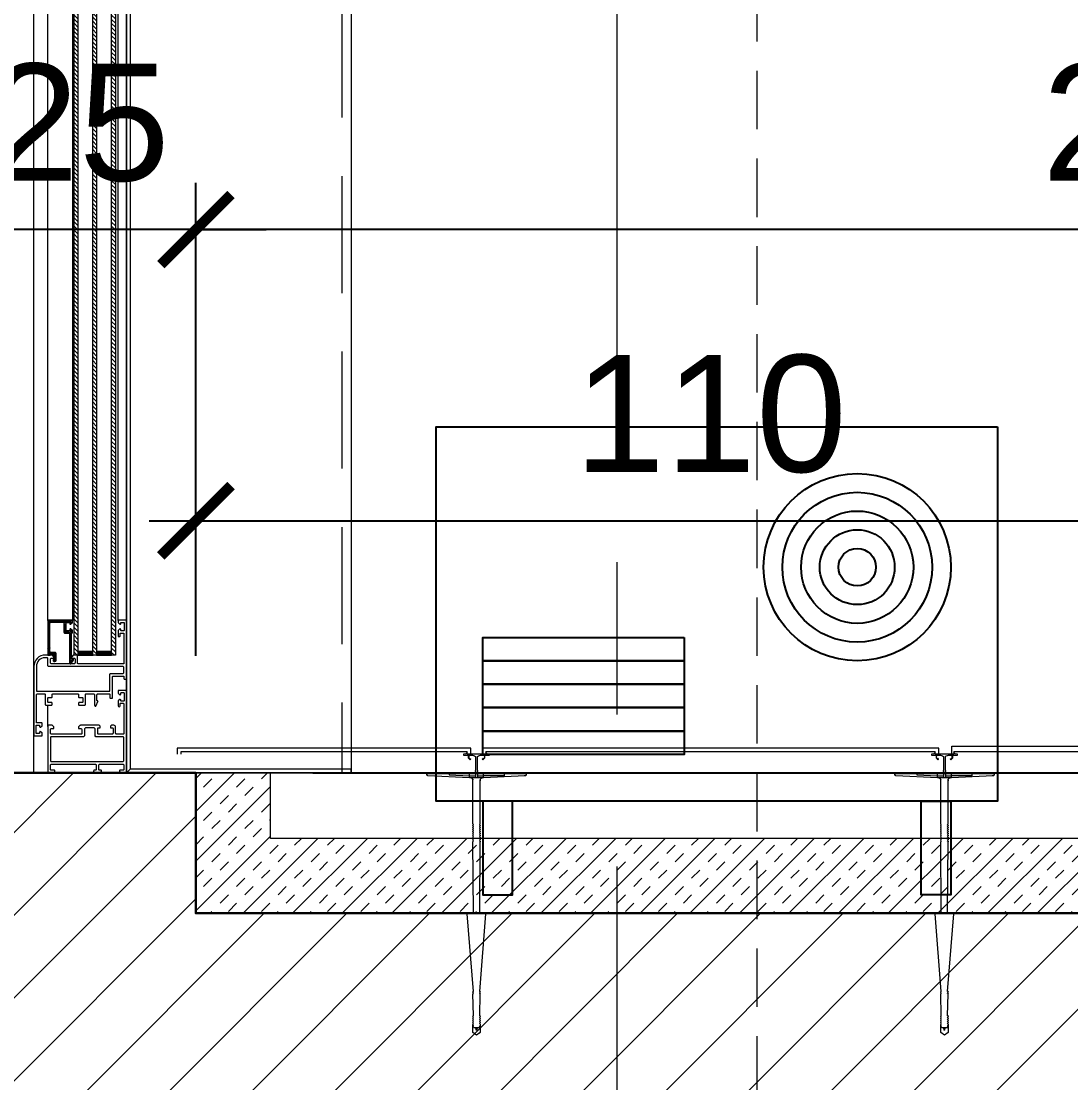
# Model space of a CAD drawing. Header units: feet. Extents: x 92587 to 97987, y -55119 to -48334.
# Drawn here: x 95450.5 to 95562.6, y -50345.5 to -50232.1 of the extents above; entities that cross this region are included whole.
import ezdxf

# ---------------------------------------------------------------- set-up
doc = ezdxf.new("R2010")
doc.units = ezdxf.units.FT
doc.header["$LTSCALE"] = 50
doc.header["$MEASUREMENT"] = 0
for name, pattern in [('AUSGEZOGEN', [0]), ('AXES', [2, 1.25, -0.25, 0.25, -0.25]), ('CACHE', [0.375, 0.25, -0.125]), ('CORNER', [20, 0, -20])]:
    doc.linetypes.add(name, pattern=pattern)
doc.layers.get('0').update_dxf_attribs({"color": 8})
for name, color, linetype in [('AXES', 10, 'AXES'), ('COTE 50ème', 1, 'Continuous'), ('klima', 195, 'Continuous')]:
    doc.layers.add(name, color=color, linetype=linetype)
for name, color, linetype, lineweight in [('BETON CACHE', 4, 'CACHE', 5), ('ISOLATION', 252, 'Continuous', 0), ('MACONNERIE COUPE', 7, 'Continuous', 30), ('MACONNERIE HACHURE', 253, 'Continuous', 13), ('WD_Corner', 154, 'Continuous', 5), ('WD_Dowel', 154, 'Continuous', 5), ('WD_Text_Legende', 154, 'AUSGEZOGEN', 5), ('WINDOWS', 21, 'Continuous', 5)]:
    doc.layers.add(name, color=color, linetype=linetype, lineweight=lineweight)
doc.layers.add('WD_Assist1', color=6, linetype='CORNER', lineweight=0, plot=False)
doc.styles.add('RS_TXT_50', font='arial.ttf', dxfattribs={"height": 12.5})
doc.dimstyles.new('RS_50CM_LINEAIRE', dxfattribs={"dimscale": 5, "dimtxt": 12.5, "dimasz": 1.5, "dimexe": 1, "dimexo": 2.5, "dimgap": 1, "dimtad": 1, "dimdec": 1, "dimrnd": 0.5, "dimdsep": 46, "dimtxsty": 'RS_TXT_50', "dimblk1": 'ARCHTICK', "dimblk2": 'ARCHTICK', "dimsah": 1, "dimcen": 2.5, "dimdle": 1, "dimclrt": 4, "dimadec": 0, "dimazin": 2, "dimtfac": 1, "dimtdec": 1, "dimtix": 1, "dimtmove": 2, "dimatfit": 3, "dimfxl": 1, "dimtolj": 1, "dimtzin": 0, "dimarcsym": 0})

# ---------------------------------------------------------------- blocks, each defined once
blk = doc.blocks.new('A$C1cd8c289')
at = {"layer": 'AXES', "lineweight": 5, "ltscale": 1.3}
blk.add_line((805, 1580), (805, -1344.97), dxfattribs=at)
blk = doc.blocks.new('DRITARE POS 1')
at = {"layer": 'WINDOWS', "transparency": 33554559}
h = blk.add_hatch(dxfattribs=at)
h.set_pattern_fill('ANSI31', color=256, angle=450)
h.set_pattern_definition([(135, (-46708.71279, -43842.46996), (-0.08838834765, -0.08838834765), [])])
h.paths.add_polyline_path([(-1.74, -12.58), (-1.74, -12.64), (-2.09, -12.64, -0.414214), (-2.15, -12.58), (-2.15, -12.21, -0.247394), (-2.13, -12.16, 1.657435), (-2.37, -12.03), (-2.37, -12.77, 0.414214), (-2.28, -12.86), (-1.81, -12.86, -0.414214), (-1.72, -12.95), (-1.72, -16, -0.414214), (-1.81, -16.09), (-3.16, -16.09, -0.414214), (-3.22, -16.03), (-3.22, -15.03, 0.414214), (-3.31, -14.93), (-3.76, -14.93, -0.414214), (-3.82, -14.88), (-3.82, -11.74, 0.737396), (-3.99, -11.69), (-4.23, -12.04, 0.603122), (-4.15, -12.19), (-4.08, -12.19, -0.414214), (-4.02, -12.25), (-4.02, -14.93), (-4.06, -14.93, 0.414214), (-4.12, -14.99), (-4.12, -15.19, 0.250765), (-4.09, -15.24), (-3.92, -15.37, 0.599022), (-3.84, -15.33), (-3.84, -15.25, -0.414214), (-3.78, -15.19), (-3.52, -15.19, -0.414214), (-3.46, -15.25), (-3.46, -16, -0.414214), (-3.52, -16.05), (-3.78, -16.05, -0.414214), (-3.84, -16), (-3.84, -15.92, 0.599022), (-3.92, -15.88), (-4.09, -16.01, 0.250765), (-4.12, -16.05), (-4.12, -16.26, 0.414214), (-4.06, -16.31), (-1.55, -16.31, 0.414214), (-1.5, -16.26), (-1.5, -12.64), (-1.5, -12.58)])
at = {"layer": 'WINDOWS'}
h = blk.add_hatch(dxfattribs=at)
h.set_pattern_fill('ANSI31', color=140, scale=2.5, angle=450)
h.set_pattern_definition([(135, (-46708.9128, -43897.46996), (-0.2209708691, -0.2209708691), [])])
h.paths.add_polyline_path([(-8.71, -124.96), (-8.71, -12.58), (-8.31, -12.58), (-8.31, -124.96)])
h.paths.add_polyline_path([(-6.71, -124.96), (-6.71, -12.58), (-6.31, -12.58), (-6.31, -124.96)])
h.paths.add_polyline_path([(-4.71, -124.96), (-4.71, -12.58), (-4.31, -12.58), (-4.31, -124.96)])
at = {"layer": 'WINDOWS', "transparency": 33554559}
h = blk.add_hatch(dxfattribs=at)
h.set_pattern_fill('ANSI31', color=140, angle=450)
h.set_pattern_definition([(135, (-46708.90849, -43880.46996), (-0.08838834765, -0.08838834765), [])])
h.paths.add_polyline_path([(-6.71, -12.58), (-8.31, -12.58), (-8.31, -12.98), (-6.71, -12.98)])
h.paths.add_polyline_path([(-4.71, -12.58), (-6.31, -12.58), (-6.31, -12.98), (-4.71, -12.98)])
h.paths.add_polyline_path([(-6.71, -124.56), (-8.31, -124.56), (-8.31, -124.96), (-6.71, -124.96)])
h.paths.add_polyline_path([(-4.71, -124.56), (-6.31, -124.56), (-6.31, -124.96), (-4.71, -124.96)])
at = {"layer": 'WINDOWS', "color": 165, "linetype": 'CACHE'}
blk.add_line((-32.9, -270), (-32.9, 0), dxfattribs=at)
at = {"layer": 'WINDOWS'}
for p, q in [((-1.5, -4.97), (-1.5, -7.22)), ((-9.9, -8.75), (-9.9, -10.08)), ((-0.01, -11.48), (0, -126.13)), ((-9.89, -16.28), (-9.89, -121.28)), ((-9, -16.26), (-9, -121.28)), ((-4.11, -121.28), (-4.12, -16.26)), ((-1.5, -16.26), (-1.49, -121.28))]:
    blk.add_line(p, q, dxfattribs=at)
at = {"layer": 'WINDOWS', "color": 165}
for points in [[(-9.9, 0), (-9.9, -270), (-33.9, -270), (-33.9, 0)], [(-9.9, 0), (-33.9, 0), (-33.9, -0.4), (-10.3, -0.4)], [(-10.3, -269.6), (-10.3, -0.4), (-9.9, 0), (-9.9, -270)], [(0, 0), (0, -270), (10, -270), (10, 0)]]:
    blk.add_lwpolyline(points, close=True, dxfattribs=at)
at = {"layer": 'WINDOWS'}
for points in [[(-7.08, -5), (-7.02, -5.06, 0.198912), (-6.98, -5.08), (-4.97, -5.08, 0.198912), (-4.93, -5.06), (-4.78, -4.91, 0.198912), (-4.76, -4.87), (-4.76, -4.8, 0.414214), (-4.82, -4.74), (-5.01, -4.74, -0.340481), (-5.14, -4.65), (-5.14, -4.24, -0.414214), (-5.04, -4.14), (-1.87, -4.14, -0.414214), (-1.78, -4.24), (-1.78, -4.65, -0.414214), (-1.87, -4.74), (-2.09, -4.74, 0.414214), (-2.15, -4.8), (-2.15, -4.87, 0.198912), (-2.13, -4.91), (-1.98, -5.06, 0.198912), (-1.94, -5.08), (-1.55, -5.08, 0.414214), (-1.5, -5.02), (-1.5, -0.06, 0.414214), (-1.55, 0), (-2.13, 0, 0.322823), (-2.19, -0.04), (-2.24, -0.21, 0.511918), (-2.19, -0.28), (-1.87, -0.28, -0.414214), (-1.78, -0.37), (-1.78, -0.84, -0.414214), (-1.87, -0.93), (-6.57, -0.93, -0.414214), (-6.67, -0.84), (-6.67, -0.37, -0.414214), (-6.57, -0.28), (-6.44, -0.28, 0.511918), (-6.39, -0.21), (-6.45, -0.04, 0.322823), (-6.5, 0), (-7.12, 0, 0.322823), (-7.17, -0.04), (-7.23, -0.21, 0.511918), (-7.17, -0.28), (-7.04, -0.28, -0.414214), (-6.95, -0.37), (-6.95, -0.84, -0.414214), (-7.04, -0.93), (-9.52, -0.93, -0.414214), (-9.62, -0.84), (-9.62, -0.37, -0.414214), (-9.52, -0.28), (-9.21, -0.28, 0.511918), (-9.15, -0.21), (-9.21, -0.04, 0.322823), (-9.26, 0), (-9.84, 0, 0.414214), (-9.9, -0.06), (-9.9, -8.75, 0.414214), (-9.84, -8.81), (-9.06, -8.81, 0.414214), (-9, -8.75), (-9, -8.51, 0.250765), (-9.03, -8.47), (-9.19, -8.35, 0.599022), (-9.28, -8.4), (-9.28, -8.51, -0.414214), (-9.34, -8.57), (-9.6, -8.57, -0.414214), (-9.65, -8.51), (-9.65, -7.73, -0.414214), (-9.6, -7.67), (-9.34, -7.67, -0.414214), (-9.28, -7.73), (-9.28, -7.8, 0.599022), (-9.19, -7.85), (-9.03, -7.74, 0.250765), (-9, -7.69), (-9, -7.16, 1), (-9.21, -7.16), (-9.21, -7.37, -0.414214), (-9.26, -7.43), (-9.56, -7.43, -0.414214), (-9.62, -7.37), (-9.62, -4.2, -0.414214), (-9.56, -4.14), (-8.83, -4.14, -0.414214), (-8.74, -4.24), (-8.74, -4.89, 0.414214), (-8.55, -5.08), (-8.3, -5.08, 0.198912), (-8.26, -5.06), (-8.2, -5, 0.198912), (-8.18, -4.96), (-8.18, -4.85, 0.414214), (-8.24, -4.8), (-8.4, -4.8, -0.414214), (-8.46, -4.74), (-8.46, -4.24, -0.414214), (-8.37, -4.14), (-6.91, -4.14, -0.414214), (-6.82, -4.24), (-6.82, -4.74, -0.414214), (-6.87, -4.8), (-7.04, -4.8, 0.414214), (-7.1, -4.85), (-7.1, -4.96, 0.198912)], [(0, -4.01, 0.414214), (-0.06, -3.96), (-0.84, -3.96, 0.414214), (-0.9, -4.01), (-0.9, -4.22, 0.250765), (-0.88, -4.27), (-0.71, -4.4, 0.599022), (-0.62, -4.35), (-0.62, -4.26, -0.414214), (-0.56, -4.2), (-0.3, -4.2, -0.414214), (-0.25, -4.26), (-0.25, -5.04, -0.414214), (-0.3, -5.1), (-0.56, -5.1, -0.414214), (-0.62, -5.04), (-0.62, -4.95, 0.599022), (-0.71, -4.9), (-0.88, -5.03, 0.250765), (-0.9, -5.08), (-0.9, -5.28, 0.414214), (-0.84, -5.34), (-0.34, -5.34, -0.414214), (-0.28, -5.39), (-0.28, -8.34, -0.414214), (-0.38, -8.44), (-1.12, -8.44, -0.414214), (-1.22, -8.34), (-1.22, -7.32, 0.414214), (-1.31, -7.22), (-1.87, -7.22, 0.414214), (-1.96, -7.32), (-1.96, -7.45, 0.414214), (-1.91, -7.5), (-1.55, -7.5, -0.414214), (-1.5, -7.56), (-1.5, -8.01, -0.414214), (-1.55, -8.06), (-1.91, -8.06, 0.414214), (-1.96, -8.12), (-1.96, -8.38, -0.414214), (-2.02, -8.44), (-4.71, -8.44, -0.414214), (-4.76, -8.38), (-4.76, -8.12, 0.414214), (-4.82, -8.06), (-5.17, -8.06, -0.414214), (-5.23, -8.01), (-5.23, -7.56, -0.414214), (-5.17, -7.5), (-4.82, -7.5, 0.414214), (-4.76, -7.45), (-4.76, -7.32, 0.414214), (-4.86, -7.22), (-5.42, -7.22, 0.414214), (-5.51, -7.32), (-5.51, -8.34, -0.414214), (-5.6, -8.44), (-6.39, -8.44, -0.414214), (-6.48, -8.34), (-6.48, -7.22, 0.809546), (-6.66, -7.19), (-6.85, -7.61, 0.543142), (-6.8, -7.69, -0.414214), (-6.74, -7.75), (-6.74, -8.34, -0.414214), (-6.84, -8.44), (-8.07, -8.44, -0.414214), (-8.12, -8.38), (-8.12, -8.03, 0.414214), (-8.18, -7.97), (-8.35, -7.97, 0.414214), (-8.4, -8.03), (-8.4, -10.25, -0.414214), (-8.5, -10.34), (-9.56, -10.34, -0.414214), (-9.62, -10.29), (-9.62, -10.08, 0.414214), (-9.67, -10.02), (-9.84, -10.02, 0.414214), (-9.9, -10.08), (-9.9, -16.26, 0.414214), (-9.84, -16.31), (-9.06, -16.31, 0.414214), (-9, -16.26), (-9, -16.05, 0.250765), (-9.03, -16.01), (-9.19, -15.88, 0.599022), (-9.28, -15.92), (-9.28, -16.02, -0.414214), (-9.34, -16.07), (-9.6, -16.07, -0.414214), (-9.65, -16.02), (-9.65, -15.23, -0.414214), (-9.6, -15.18), (-9.34, -15.18, -0.414214), (-9.28, -15.23), (-9.28, -15.33, 0.599022), (-9.19, -15.37), (-9.03, -15.24, 0.250765), (-9, -15.19), (-9, -14.62, 0.414214), (-9.06, -14.56), (-9.15, -14.56, 0.414214), (-9.21, -14.62), (-9.21, -14.88, -0.414214), (-9.26, -14.93), (-9.56, -14.93, -0.414214), (-9.62, -14.88), (-9.62, -11.7, -0.414214), (-9.56, -11.65), (-4.73, -11.65, -0.414214), (-4.68, -11.7), (-4.68, -12.53, 0.414214), (-4.62, -12.58), (-4.23, -12.58, 0.198912), (-4.19, -12.56), (-4.04, -12.41, 0.198912), (-4.02, -12.37), (-4.02, -12.3, 0.414214), (-4.08, -12.25), (-4.3, -12.25, -0.414214), (-4.4, -12.15), (-4.4, -11.74, -0.414214), (-4.3, -11.65), (-1.87, -11.65, -0.414214), (-1.78, -11.74), (-1.78, -12.15, -0.414214), (-1.87, -12.25), (-2.09, -12.25, 0.414214), (-2.15, -12.3), (-2.15, -12.37, 0.198912), (-2.13, -12.41), (-1.98, -12.56, 0.198912), (-1.94, -12.58), (-1.22, -12.58, 0.414214), (0, -11.37)], [(-1.5, -12.21, 0.414214), (-1.4, -12.3), (-1.18, -12.3), (-1.18, -12.3, 0.414214), (-0.28, -11.37), (-0.28, -8.77, 0.414214), (-0.34, -8.72), (-8.07, -8.72, 0.414214), (-8.12, -8.77), (-8.12, -10.53, -0.414214), (-8.22, -10.62), (-9.52, -10.62, 0.414214), (-9.62, -10.71), (-9.62, -11.27, 0.414214), (-9.52, -11.37), (-1.59, -11.37, -0.414214), (-1.5, -11.46)], [(-1.74, -12.64), (-2.09, -12.64, -0.414214), (-2.15, -12.58), (-2.15, -12.21, -0.247394), (-2.13, -12.16, 1.657435), (-2.37, -12.03), (-2.37, -12.77, 0.414214), (-2.28, -12.86), (-1.81, -12.86, -0.414214), (-1.72, -12.95), (-1.72, -16, -0.414214), (-1.81, -16.09), (-3.16, -16.09, -0.414214), (-3.22, -16.03), (-3.22, -15.03, 0.414214), (-3.31, -14.93), (-3.76, -14.93, -0.414214), (-3.82, -14.88), (-3.82, -11.74, 0.737396), (-3.99, -11.69), (-4.23, -12.04, 0.603122), (-4.15, -12.19), (-4.08, -12.19, -0.414214), (-4.02, -12.25), (-4.02, -14.93), (-4.06, -14.93, 0.414214), (-4.12, -14.99), (-4.12, -15.19, 0.250765), (-4.09, -15.24), (-3.92, -15.37, 0.599022), (-3.84, -15.33), (-3.84, -15.25, -0.414214), (-3.78, -15.19), (-3.52, -15.19, -0.414214), (-3.46, -15.25), (-3.46, -16, -0.414214), (-3.52, -16.05), (-3.78, -16.05, -0.414214), (-3.84, -16), (-3.84, -15.92, 0.599022), (-3.92, -15.88), (-4.09, -16.01, 0.250765), (-4.12, -16.05), (-4.12, -16.26, 0.414214), (-4.06, -16.31), (-1.55, -16.31, 0.414214), (-1.5, -16.26), (-1.5, -12.64), (-1.5, -12.58), (-1.74, -12.58)]]:
    blk.add_lwpolyline(points, format="xyb", close=True, dxfattribs=at)
for points in [[(-9.9, -270), (-9.9, 0), (0, 0), (0, -270)], [(-1.78, -1.27), (-1.83, -1.21), (-9.56, -1.21), (-9.62, -1.27), (-9.62, -3.81), (-9.56, -3.86), (-6.63, -3.86), (-6.54, -3.96), (-6.54, -4.7), (-6.44, -4.8), (-5.51, -4.8), (-5.42, -4.7), (-5.42, -3.96), (-5.32, -3.86), (-1.83, -3.86), (-1.78, -3.81)]]:
    blk.add_lwpolyline(points, close=True, dxfattribs=at)
at = {"layer": 'WINDOWS', "color": 140}
for points in [[(-8.71, -124.96), (-8.71, -12.58), (-8.31, -12.58), (-8.31, -124.96)], [(-6.71, -12.58), (-8.31, -12.58), (-8.31, -12.98), (-6.71, -12.98)], [(-6.71, -124.96), (-6.71, -12.58), (-6.31, -12.58), (-6.31, -124.96)], [(-4.71, -12.58), (-6.31, -12.58), (-6.31, -12.98), (-4.71, -12.98)], [(-4.71, -124.96), (-4.71, -12.58), (-4.31, -12.58), (-4.31, -124.96)]]:
    blk.add_lwpolyline(points, close=True, dxfattribs=at)
blk = doc.blocks.new('ankeri')
at = {"layer": 'WD_Assist1'}
for p, q in [((-2.32, 5.2), (-2.54, 0.59)), ((-2.22, 5.3), (-2.32, 5.2)), ((-2, 5.3), (-2.22, 5.3)), ((-2, -5.3), (-2, 5.3)), ((-29.75, 0.39), (-30, 0)), ((-30, 0), (-29.75, -0.39)), ((-2.76, 0.39), (-29.75, 0.39)), ((-2.54, 0.59), (-2.76, 0.39)), ((-29.75, -0.39), (-2.76, -0.39)), ((-2.76, -0.39), (-2.54, -0.59)), ((-2.54, -0.59), (-2.32, -5.2)), ((-2.32, -5.2), (-2.22, -5.3)), ((-2.22, -5.3), (-2, -5.3))]:
    blk.add_line(p, q, dxfattribs=at)
at = {"layer": 'WD_Corner', "lineweight": 5}
blk.add_lwpolyline([(-2, 0.1), (-1.85, 0.1, -1), (-1.75, 0.1), (-0.25, 0.1, 0.185242), (-0.1, 0.55), (-0.1, 0.72), (-0.15, 0.73), (-0.15, 0.74), (-0.1, 0.75), (-0.1, 0.85), (-0.3, 0.85), (-0.3, 0.8), (-0.32, 0.8), (-0.33, 0.85), (-0.38, 0.85), (-0.5, 0.73), (-0.47, 0.68), (-0.48, 0.68), (-0.53, 0.7), (-0.54, 0.69), (-0.51, 0.65), (-0.54, 0.62), (-0.61, 0.69), (-0.4, 0.9), (-0.1, 0.9), (-0.1, 1.4), (0, 1.4), (0.05, 1.2), (0, 1.2), (0.05, 1.1), (0, 1.1), (0.25, 1), (0, 1), (0, -1), (0.25, -1), (0, -1.1), (0.05, -1.1), (0, -1.2), (0.05, -1.2), (0, -1.4), (-0.1, -1.4), (-0.1, -0.9), (-0.4, -0.9), (-0.61, -0.69), (-0.54, -0.62), (-0.51, -0.65), (-0.54, -0.69), (-0.53, -0.7), (-0.48, -0.68), (-0.47, -0.68), (-0.5, -0.73), (-0.38, -0.85), (-0.33, -0.85), (-0.32, -0.8), (-0.3, -0.8), (-0.3, -0.85), (-0.1, -0.85), (-0.1, -0.75), (-0.15, -0.74), (-0.15, -0.73), (-0.1, -0.72), (-0.1, -0.55, 0.185242), (-0.25, -0.1), (-1.75, -0.1, -1), (-1.85, -0.1), (-2, -0.1)], format="xyb", close=True, dxfattribs=at)
at = {"layer": 'WD_Dowel'}
for p, q in [((-2.32, 5.2), (-2.54, 0.74)), ((-2, 5.3), (-2.22, 5.3)), ((-2.11, 5.3), (-2.11, -5.3)), ((-2, 5.3), (-2, -5.3)), ((-2.11, 2.94), (-2.32, 2.94)), ((-2.32, 2.94), (-2.32, 0.74)), ((-29.75, 0.39), (-30, 0)), ((-30, 0), (-29.75, -0.39)), ((-28.88, 0.39), (-29.75, 0.39)), ((-29.47, 0.05), (-29.25, 0.09)), ((-29.47, 0.05), (-29.47, -0.05)), ((-29.25, 0.29), (-29.04, 0.37)), ((-29.25, 0.29), (-29.25, -0.29)), ((-28.88, 0.39), (-29.04, 0.34)), ((-29.04, 0.34), (-29.04, 0.37)), ((-28.82, 0.39), (-28.88, 0.39)), ((-28.82, 0.39), (-28.82, 0.34)), ((-28.82, 0.34), (-28.66, 0.39)), ((-28.61, 0.39), (-28.66, 0.39)), ((-28.61, 0.39), (-28.66, 0.39)), ((-28.61, 0.39), (-28.61, 0.34)), ((-28.61, 0.34), (-28.44, 0.39)), ((-28.39, 0.39), (-28.44, 0.39)), ((-28.39, 0.39), (-28.39, 0.34)), ((-28.39, 0.34), (-28.23, 0.39)), ((-28.17, 0.39), (-28.23, 0.39)), ((-28.17, 0.39), (-28.17, 0.34)), ((-28.17, 0.34), (-28.01, 0.39)), ((-27.96, 0.39), (-28.01, 0.39)), ((-27.96, 0.39), (-27.96, 0.34)), ((-27.96, 0.34), (-25.61, 0.39)), ((-25.56, 0.39), (-25.61, 0.39)), ((-25.56, 0.39), (-25.56, 0.34)), ((-25.56, 0.34), (-25.4, 0.39)), ((-25.34, 0.39), (-25.4, 0.39)), ((-25.34, 0.34), (-17.05, 0.99)), ((-25.34, 0.39), (-25.34, 0.34)), ((-17, 0.99), (-17.05, 0.99)), ((-17, 0.99), (-17, 0.34)), ((-17, 0.34), (-9.36, 0.39)), ((-9.3, 0.39), (-9.36, 0.39)), ((-9.3, 0.39), (-9.3, 0.34)), ((-9.3, 0.34), (-9.14, 0.39)), ((-9.09, 0.39), (-9.14, 0.39)), ((-9.09, 0.39), (-9.09, 0.34)), ((-9.09, 0.34), (-8.93, 0.39)), ((-8.87, 0.39), (-8.93, 0.39)), ((-8.87, 0.39), (-8.87, 0.34)), ((-8.87, 0.34), (-8.71, 0.39)), ((-8.66, 0.39), (-8.71, 0.39)), ((-8.66, 0.39), (-8.66, 0.34)), ((-8.66, 0.34), (-8.5, 0.39)), ((-8.44, 0.39), (-8.5, 0.39)), ((-8.44, 0.39), (-8.44, 0.34)), ((-8.44, 0.34), (-8.28, 0.39)), ((-8.23, 0.39), (-8.28, 0.39)), ((-8.23, 0.39), (-8.23, 0.34)), ((-8.23, 0.34), (-8.06, 0.39)), ((-8.01, 0.39), (-8.06, 0.39)), ((-8.01, 0.39), (-8.01, 0.34)), ((-8.01, 0.34), (-7.85, 0.39)), ((-7.79, 0.39), (-7.85, 0.39)), ((-7.79, 0.39), (-7.79, 0.34)), ((-7.79, 0.34), (-7.63, 0.39)), ((-7.58, 0.39), (-7.63, 0.39)), ((-7.58, 0.39), (-7.58, 0.34)), ((-7.58, 0.34), (-7.42, 0.39)), ((-7.42, 0.39), (-2.76, 0.39)), ((-2.54, 0.74), (-2.54, -0.74)), ((-2.54, 0.74), (-2.11, 0.74)), ((-2.11, 0.1), (-2.54, 0.1)), ((-2.32, 0.1), (-2.32, 0.74)), ((-29.75, -0.39), (-28.88, -0.39)), ((-29.25, -0.1), (-29.47, -0.05)), ((-29.25, -0.29), (-29.04, -0.37)), ((-29.04, -0.37), (-29.04, -0.34)), ((-29.04, -0.34), (-28.88, -0.39)), ((-28.82, -0.39), (-28.88, -0.39)), ((-28.82, -0.39), (-28.82, -0.34)), ((-28.82, -0.34), (-28.66, -0.39)), ((-28.61, -0.39), (-28.66, -0.39)), ((-28.61, -0.39), (-28.61, -0.34)), ((-28.61, -0.34), (-28.44, -0.39)), ((-28.39, -0.39), (-28.44, -0.39)), ((-28.39, -0.39), (-28.39, -0.34)), ((-28.39, -0.34), (-28.23, -0.39)), ((-28.17, -0.39), (-28.23, -0.39)), ((-28.17, -0.39), (-28.17, -0.34)), ((-28.17, -0.34), (-28.01, -0.39)), ((-27.96, -0.39), (-28.01, -0.39)), ((-27.96, -0.39), (-27.96, -0.34)), ((-27.96, -0.34), (-25.61, -0.39)), ((-25.56, -0.39), (-25.61, -0.39)), ((-25.56, -0.39), (-25.56, -0.34)), ((-25.56, -0.34), (-25.4, -0.39)), ((-25.34, -0.39), (-25.4, -0.39)), ((-25.34, -0.39), (-25.34, -0.34)), ((-25.34, -0.34), (-17.05, -0.99)), ((-17, -0.99), (-17.05, -0.99)), ((-17, -0.99), (-17, -0.34)), ((-17, -0.34), (-9.36, -0.39)), ((-9.3, -0.39), (-9.36, -0.39)), ((-9.3, -0.39), (-9.3, -0.34)), ((-9.3, -0.34), (-9.14, -0.39)), ((-9.09, -0.39), (-9.14, -0.39)), ((-9.09, -0.39), (-9.09, -0.34)), ((-9.09, -0.34), (-8.93, -0.39)), ((-8.87, -0.39), (-8.93, -0.39)), ((-8.87, -0.39), (-8.87, -0.34)), ((-8.87, -0.34), (-8.71, -0.39)), ((-8.66, -0.39), (-8.71, -0.39)), ((-8.66, -0.39), (-8.66, -0.34)), ((-8.66, -0.34), (-8.5, -0.39)), ((-8.44, -0.39), (-8.5, -0.39)), ((-8.44, -0.39), (-8.44, -0.34)), ((-8.44, -0.34), (-8.28, -0.39)), ((-8.23, -0.39), (-8.28, -0.39)), ((-8.23, -0.39), (-8.23, -0.34)), ((-8.23, -0.34), (-8.06, -0.39)), ((-8.01, -0.39), (-8.06, -0.39)), ((-8.01, -0.39), (-8.01, -0.34)), ((-8.01, -0.34), (-7.85, -0.39)), ((-7.79, -0.39), (-7.85, -0.39)), ((-7.79, -0.39), (-7.79, -0.34)), ((-7.79, -0.34), (-7.63, -0.39)), ((-7.58, -0.39), (-7.63, -0.39)), ((-7.58, -0.39), (-7.58, -0.34)), ((-7.58, -0.34), (-7.42, -0.39)), ((-7.42, -0.39), (-2.76, -0.39)), ((-2.11, -0.1), (-2.54, -0.1)), ((-2.54, -0.74), (-2.11, -0.74)), ((-2.54, -0.74), (-2.32, -5.2)), ((-2.32, -0.74), (-2.32, -0.1)), ((-2.22, -2.94), (-2.32, -0.74)), ((-2.11, -2.94), (-2.22, -2.94)), ((-2, -5.3), (-2.22, -5.3))]:
    blk.add_line(p, q, dxfattribs=at)
for centre, major_axis, start_param, end_param in [((-2.22, 5.2), (0.108, 0), 1.570796, 3.141593), ((-2.76, 0.59), (0.216, 0), -1.570795, 0), ((-2.76, -0.59), (-0.216, 0), 3.141593, 4.712389), ((-2.22, -5.2), (0.108, 0), 3.141593, 4.712389)]:
    blk.add_ellipse(centre, major_axis=major_axis, ratio=0.909091, start_param=start_param, end_param=end_param, dxfattribs=at)
blk = doc.blocks.new('_ArchTick')
at = {"color": 0, "linetype": 'ByBlock', "const_width": 0.15}
blk.add_lwpolyline([(-0.5, -0.5), (0.5, 0.5)], dxfattribs=at)
blk = doc.blocks.new('*D751')
at = {"layer": 'COTE 50ème', "color": 0, "lineweight": -2, "ltscale": 0.5, "transparency": 16777216}
for p, q in [((95749.11, -50037.36), (95749.11, -50317.36)), ((95481.61, -50042.36), (95754.11, -50042.36)), ((95481.61, -50312.36), (95754.11, -50312.36))]:
    blk.add_line(p, q, dxfattribs=at)
at = {"layer": 'Defpoints', "color": 0, "ltscale": 0.5, "transparency": 16777216}
for p in [(95469.11, -50042.36), (95469.11, -50312.36), (95749.11, -50312.36)]:
    blk.add_point(p, dxfattribs=at)
at = {"layer": 'COTE 50ème', "color": 0, "lineweight": -2, "ltscale": 0.5, "transparency": 16777216, "xscale": 7.5, "yscale": 7.5, "zscale": 7.5}
for p, rotation in [((95749.11, -50042.36), 90), ((95749.11, -50312.36), 270)]:
    blk.add_blockref('_ArchTick', p, dxfattribs=dict(at, rotation=rotation))
at = {"layer": 'COTE 50ème', "color": 4, "lineweight": 5, "ltscale": 0.5, "transparency": 16777216, "char_height": 12.5, "attachment_point": 5, "rotation": 90, "style": 'RS_TXT_50'}
for s, insert in [('\\A1;270', (95737.73, -50177.36)), ('\\A1;240', (95760.49, -50177.36))]:
    blk.add_mtext(s, dxfattribs=dict(at, insert=insert))
blk = doc.blocks.new('*D752')
at = {"layer": 'COTE 50ème', "color": 0, "lineweight": -2, "ltscale": 0.5, "transparency": 16777216}
for p, q in [((95749.11, -50312.36), (95749.11, -50304.86)), ((95481.61, -50312.36), (95754.11, -50312.36)), ((95749.11, -50312.36), (95749.11, -50327.36)), ((95591.61, -50327.36), (95754.11, -50327.36)), ((95749.11, -50327.36), (95749.11, -50334.86))]:
    blk.add_line(p, q, dxfattribs=at)
at = {"layer": 'Defpoints', "color": 0, "ltscale": 0.5, "transparency": 16777216}
for p in [(95469.11, -50312.36), (95579.11, -50327.36), (95749.11, -50327.36)]:
    blk.add_point(p, dxfattribs=at)
at = {"layer": 'COTE 50ème', "color": 0, "lineweight": -2, "ltscale": 0.5, "transparency": 16777216, "xscale": 7.5, "yscale": 7.5, "zscale": 7.5}
for p, rotation in [((95749.11, -50312.36), 270), ((95749.11, -50327.36), 90)]:
    blk.add_blockref('_ArchTick', p, dxfattribs=dict(at, rotation=rotation))
at = {"layer": 'COTE 50ème', "color": 4, "lineweight": 5, "ltscale": 0.5, "transparency": 16777216, "insert": (95737.73, -50319.86), "char_height": 12.5, "attachment_point": 5, "rotation": 90, "style": 'RS_TXT_50'}
blk.add_mtext('\\A1;15', dxfattribs=at)
blk = doc.blocks.new('*D777')
at = {"layer": 'COTE 50ème', "color": 0, "lineweight": -2, "ltscale": 0.5, "transparency": 16777216}
for p, q in [((95869.11, -52042.36), (95869.11, -49902.36)), ((95481.61, -49907.36), (95874.11, -49907.36)), ((95591.61, -52037.36), (95874.11, -52037.36))]:
    blk.add_line(p, q, dxfattribs=at)
at = {"layer": 'Defpoints', "color": 0, "ltscale": 0.5, "transparency": 16777216}
for p in [(95469.11, -49907.36), (95869.11, -49907.36), (95579.11, -52037.36)]:
    blk.add_point(p, dxfattribs=at)
at = {"layer": 'COTE 50ème', "color": 0, "lineweight": -2, "ltscale": 0.5, "transparency": 16777216, "xscale": 7.5, "yscale": 7.5, "zscale": 7.5}
for p, rotation in [((95869.11, -49907.36), 90), ((95869.11, -52037.36), 270)]:
    blk.add_blockref('_ArchTick', p, dxfattribs=dict(at, rotation=rotation))
at = {"layer": 'COTE 50ème', "color": 4, "lineweight": 5, "ltscale": 0.5, "transparency": 16777216, "insert": (95857.72, -50972.36), "char_height": 12.5, "attachment_point": 5, "rotation": 90, "style": 'RS_TXT_50'}
blk.add_mtext('\\A1;2130', dxfattribs=at)
blk = doc.blocks.new('*D586')
at = {"layer": 'COTE 50ème', "color": 0, "lineweight": -2, "ltscale": 0.5, "transparency": 16777216}
for p, q in [((95469.13, -50299.86), (95469.13, -50280.43)), ((95579.11, -50299.86), (95579.11, -50280.43)), ((95464.13, -50285.43), (95584.11, -50285.43))]:
    blk.add_line(p, q, dxfattribs=at)
at = {"layer": 'Defpoints', "color": 0, "ltscale": 0.5, "transparency": 16777216}
for p in [(95579.11, -50285.43), (95469.13, -50312.36), (95579.11, -50312.36)]:
    blk.add_point(p, dxfattribs=at)
at = {"layer": 'COTE 50ème', "color": 0, "lineweight": -2, "ltscale": 0.5, "transparency": 16777216, "xscale": 7.5, "yscale": 7.5, "zscale": 7.5, "rotation": 180}
blk.add_blockref('_ArchTick', (95469.13, -50285.43), dxfattribs=at)
at = {"layer": 'COTE 50ème', "color": 0, "lineweight": -2, "ltscale": 0.5, "transparency": 16777216, "xscale": 7.5, "yscale": 7.5, "zscale": 7.5}
blk.add_blockref('_ArchTick', (95579.11, -50285.43), dxfattribs=at)
at = {"layer": 'COTE 50ème', "color": 4, "lineweight": 5, "ltscale": 0.5, "transparency": 16777216, "insert": (95524.12, -50274.05), "char_height": 12.5, "attachment_point": 5, "style": 'RS_TXT_50'}
blk.add_mtext('\\A1;110', dxfattribs=at)
blk = doc.blocks.new('*D566')
at = {"layer": 'COTE 50ème', "color": 0, "lineweight": -2, "ltscale": 0.5, "transparency": 16777216}
for p, q in [((95469.13, -50299.86), (95469.13, -50249.32)), ((95679.11, -50299.86), (95679.11, -50249.32)), ((95684.11, -50254.32), (95464.13, -50254.32))]:
    blk.add_line(p, q, dxfattribs=at)
at = {"layer": 'Defpoints', "color": 0, "ltscale": 0.5, "transparency": 16777216}
for p in [(95469.13, -50254.32), (95469.13, -50312.36), (95679.11, -50312.36)]:
    blk.add_point(p, dxfattribs=at)
at = {"layer": 'COTE 50ème', "color": 0, "lineweight": -2, "ltscale": 0.5, "transparency": 16777216, "xscale": 7.5, "yscale": 7.5, "zscale": 7.5, "rotation": 180}
blk.add_blockref('_ArchTick', (95469.13, -50254.32), dxfattribs=at)
at = {"layer": 'COTE 50ème', "color": 0, "lineweight": -2, "ltscale": 0.5, "transparency": 16777216, "xscale": 7.5, "yscale": 7.5, "zscale": 7.5}
blk.add_blockref('_ArchTick', (95679.11, -50254.32), dxfattribs=at)
at = {"layer": 'COTE 50ème', "color": 4, "lineweight": 5, "ltscale": 0.5, "transparency": 16777216, "insert": (95574.12, -50242.94), "char_height": 12.5, "attachment_point": 5, "style": 'RS_TXT_50'}
blk.add_mtext('\\A1;210', dxfattribs=at)
blk = doc.blocks.new('*D582')
at = {"layer": 'COTE 50ème', "color": 0, "lineweight": -2, "ltscale": 0.5, "transparency": 16777216}
for p, q in [((95444.11, -50299.86), (95444.11, -50249.32)), ((95469.13, -50299.86), (95469.13, -50249.32)), ((95444.11, -50254.32), (95436.61, -50254.32)), ((95469.13, -50254.32), (95444.11, -50254.32)), ((95469.13, -50254.32), (95476.63, -50254.32))]:
    blk.add_line(p, q, dxfattribs=at)
at = {"layer": 'Defpoints', "color": 0, "ltscale": 0.5, "transparency": 16777216}
for p in [(95444.11, -50254.32), (95444.11, -50312.36), (95469.13, -50312.36)]:
    blk.add_point(p, dxfattribs=at)
at = {"layer": 'COTE 50ème', "color": 0, "lineweight": -2, "ltscale": 0.5, "transparency": 16777216, "xscale": 7.5, "yscale": 7.5, "zscale": 7.5}
blk.add_blockref('_ArchTick', (95444.11, -50254.32), dxfattribs=at)
at = {"layer": 'COTE 50ème', "color": 0, "lineweight": -2, "ltscale": 0.5, "transparency": 16777216, "xscale": 7.5, "yscale": 7.5, "zscale": 7.5, "rotation": 180}
blk.add_blockref('_ArchTick', (95469.13, -50254.32), dxfattribs=at)
at = {"layer": 'COTE 50ème', "color": 4, "lineweight": 5, "ltscale": 0.5, "transparency": 16777216, "insert": (95456.62, -50242.94), "char_height": 12.5, "attachment_point": 5, "style": 'RS_TXT_50'}
blk.add_mtext('\\A1;25', dxfattribs=at)

msp = doc.modelspace()

# ---------------------------------------------------------------- hatches: boundary and pattern name
at = {"layer": 'ISOLATION', "transparency": 33554687}
h = msp.add_hatch(dxfattribs=at)
h.set_pattern_fill('INSUL', color=256, scale=10, angle=45)
h.set_pattern_definition([(45, (94479.1084, -53332.3623), (-2.6516504, 2.6516504), []), (45, (94478.2245, -53331.4784), (-2.6516504, 2.6516504), [1.25, -1.25]), (45, (94477.3406, -53330.5945), (-2.6516504, 2.6516504), [1.25, -1.25])])
h.paths.add_polyline_path([(95587.11, -50319.36), (95477.11, -50319.36), (95477.11, -50312.36), (95469.11, -50312.36), (95469.11, -50327.36), (95579.11, -50327.36), (95579.11, -50417.36), (95587.11, -50417.36)])
at = {"layer": 'MACONNERIE HACHURE'}
h = msp.add_hatch(dxfattribs=at)
h.set_pattern_fill('ANSI31', color=256, scale=50, style=0)
h.set_pattern_definition([(45, (0, 5835.283), (-4.41941738, 4.41941738), [])])
h.paths.add_polyline_path([(93729.11, -50527.36), (93729.11, -50358.36), (93801.11, -50358.36), (93801.11, -50337.36), (93779.11, -50337.36), (93779.11, -50332.36), (93959.11, -50332.36), (93959.11, -50344.36), (93909.11, -50344.36), (93909.11, -50517.36), (93887.11, -50517.36), (93887.11, -50505.36), (93897.11, -50505.36), (93897.11, -50344.36), (93806.11, -50344.36), (93806.11, -50363.36), (93749.11, -50363.36), (93749.11, -50505.36), (93805.11, -50505.36), (93805.11, -50517.36), (93741.11, -50517.36), (93741.11, -50527.36)])
h.paths.add_polyline_path([(94298.94, -51192.36), (94249.11, -51192.36), (94249.11, -51152.36), (94298.94, -51152.36)])
h.paths.add_polyline_path([(94459.11, -51192.36), (94419.11, -51192.36), (94419.11, -51152.36), (94459.11, -51152.36)])
h.paths.add_polyline_path([(94319.11, -51547.36), (94229.11, -51547.36), (94229.11, -51487.36), (94076.11, -51487.36), (94076.11, -51547.36), (94064.11, -51547.36), (94064.11, -51427.36), (94084.11, -51427.36), (94084.11, -51462.36), (94249.11, -51462.36), (94249.11, -51511.36), (94319.11, -51511.36), (94319.11, -51462.36), (94354.11, -51462.36), (94354.11, -51482.36), (94344.11, -51482.36), (94344.11, -51532.36), (94319.11, -51532.36), (94319.11, -51516.36), (94249.11, -51516.36), (94249.11, -51542.36), (94319.11, -51542.36)])
h.paths.add_polyline_path([(93749.11, -49932.36), (93849.11, -49932.36), (93849.11, -49907.36), (93749.11, -49907.36)])
h.paths.add_polyline_path([(93514.11, -51940.47), (93489.11, -51940.47), (93489.11, -51987.36), (93514.11, -51987.36)])
h.paths.add_polyline_path([(93514.11, -50042.36), (93489.11, -50042.36), (93489.11, -50022.36), (93514.11, -50022.36)])
h.paths.add_polyline_path([(94196.61, -51192.36), (94214.11, -51192.36), (94214.11, -51172.36), (94196.61, -51172.36)])
h.paths.add_polyline_path([(93874.11, -51305.36), (93864.11, -51305.36), (93864.11, -51317.36), (93904.11, -51317.36), (93904.11, -51305.36), (93894.11, -51305.36), (93894.11, -50987.36), (94064.11, -50987.36), (94064.11, -51305.36), (93986.1, -51305.36), (93986.1, -51317.36), (94064.11, -51317.36), (94064.11, -51327.36), (94084.11, -51327.36), (94084.11, -51192.36), (94096.61, -51192.36), (94096.61, -51172.36), (94084.11, -51172.36), (94084.11, -50957.36), (94063.11, -50957.36), (94063.11, -50627.36), (93965.1, -50627.36), (93965.1, -50639.36), (94043.11, -50639.36), (94043.11, -50957.36), (93873.11, -50957.36), (93873.11, -50639.36), (93883.11, -50639.36), (93883.11, -50627.36), (93843.11, -50627.36), (93843.11, -50639.36), (93853.11, -50639.36), (93853.11, -50957.36), (93514.11, -50957.36), (93514.11, -50912.36), (93489.11, -50912.36), (93489.11, -50962.36), (93379.11, -50962.36), (93379.11, -50982.36), (93489.11, -50982.36), (93489.11, -51032.36), (93514.11, -51032.36), (93514.11, -50987.36), (93874.11, -50987.36)])
h.paths.add_polyline_path([(93706.11, -50332.36), (93706.11, -50352.36), (93404.11, -50352.36), (93404.11, -50417.36), (93379.11, -50417.36), (93379.11, -50327.36), (93489.11, -50327.36), (93489.11, -50312.36), (93514.11, -50312.36), (93514.11, -50332.36)])
h.paths.add_polyline_path([(94149.11, -50235.36), (94174.11, -50235.36), (94174.11, -50513.36), (94226.11, -50513.36), (94226.11, -50535.36), (94214.11, -50535.36), (94214.11, -50525.36), (94089.11, -50525.36), (94089.11, -50513.36), (94149.11, -50513.36)])
h.paths.add_polyline_path([(94174.11, -50162.36), (94174.11, -50142.36), (94224.11, -50142.36), (94224.11, -50022.36), (94249.11, -50022.36), (94249.11, -50137.36), (94266.61, -50137.36), (94266.61, -50162.36)])
h.paths.add_polyline_path([(93514.11, -49972.36), (93514.11, -49932.36), (93569.11, -49932.36), (93569.11, -49907.36), (93489.11, -49907.36), (93489.11, -49972.36)])
h.paths.add_polyline_path([(94089.11, -49932.36), (94029.11, -49932.36), (94029.11, -49907.36), (94114.11, -49907.36), (94114.11, -49972.36), (94114.11, -49972.36), (94114.11, -50022.36), (94089.11, -50022.36)])
h.paths.add_polyline_path([(93514.11, -51612.36), (93514.11, -51670.47), (93489.11, -51670.47), (93489.11, -51617.36), (93379.11, -51617.36), (93379.11, -51527.36), (93404.11, -51527.36), (93404.11, -51592.36), (93737.11, -51592.36), (93737.11, -51419.36), (93749.11, -51419.36), (93749.11, -51427.36), (93805.11, -51427.36), (93805.11, -51439.36), (93749.11, -51439.36), (93749.11, -51587.36), (93897.11, -51587.36), (93897.11, -51439.36), (93887.11, -51439.36), (93887.11, -51427.36), (93909.11, -51427.36), (93909.11, -51600.36), (93958.97, -51600.36), (93958.97, -51612.36)])
h.paths.add_polyline_path([(93749.11, -51285.36), (93749.11, -51305.36), (93772.11, -51305.36), (93772.11, -51317.36), (93749.11, -51317.36), (93749.11, -51327.36), (93737.11, -51327.36), (93737.11, -51297.36), (93514.11, -51297.36), (93514.11, -51285.36)], flags=17)
h.paths.add_polyline_path([(93729.11, -50647.36), (93514.11, -50647.36), (93514.11, -50659.36), (93741.11, -50659.36), (93741.11, -50639.36), (93751.11, -50639.36), (93751.11, -50627.36), (93741.11, -50627.36), (93741.11, -50619.36), (93729.11, -50619.36)])
h.paths.add_polyline_path([(94314.11, -50647.36), (94314.11, -50635.36), (94226.11, -50635.36), (94226.11, -50627.36), (94214.11, -50627.36), (94214.11, -50647.36)])
h.paths.add_polyline_path([(93404.11, -51297.36), (93379.11, -51297.36), (93379.11, -51347.36), (93404.11, -51347.36)])
h.paths.add_polyline_path([(93404.11, -50647.36), (93379.11, -50647.36), (93379.11, -50597.36), (93404.11, -50597.36)])
h.paths.add_polyline_path([(93514.11, -51247.36), (93489.11, -51247.36), (93489.11, -51192.47), (93514.11, -51192.47)], flags=17)
h.paths.add_polyline_path([(93514.11, -50697.36), (93489.11, -50697.36), (93489.11, -50752.25), (93514.11, -50752.25)], flags=17)
h.paths.add_polyline_path([(94659.28, -51192.36), (94709.11, -51192.36), (94709.11, -51152.36), (94659.28, -51152.36)])
h.paths.add_polyline_path([(94499.11, -51192.36), (94539.11, -51192.36), (94539.11, -51152.36), (94499.11, -51152.36)])
h.paths.add_polyline_path([(94344.11, -52012.36), (94364.11, -52012.36), (94364.11, -52037.36), (94344.11, -52037.36)])
h.paths.add_polyline_path([(94029.11, -52012.36), (94029.11, -52037.36), (94209.11, -52037.36), (94209.11, -52012.36)])
h.paths.add_polyline_path([(94639.11, -51547.36), (94729.11, -51547.36), (94729.11, -51487.36), (94882.11, -51487.36), (94882.11, -51547.36), (94894.11, -51547.36), (94894.11, -51427.36), (94874.11, -51427.36), (94874.11, -51462.36), (94709.11, -51462.36), (94709.11, -51511.36), (94639.11, -51511.36), (94639.11, -51462.36), (94454.11, -51462.36), (94454.11, -51482.36), (94614.11, -51482.36), (94614.11, -51532.36), (94639.11, -51532.36), (94639.11, -51516.36), (94709.11, -51516.36), (94709.11, -51542.36), (94639.11, -51542.36)])
h.paths.add_polyline_path([(95209.11, -49932.36), (95109.11, -49932.36), (95109.11, -49907.36), (95209.11, -49907.36)])
h.paths.add_polyline_path([(95444.11, -51940.47), (95469.11, -51940.47), (95469.11, -51987.36), (95444.11, -51987.36)])
h.paths.add_polyline_path([(95444.11, -50042.36), (95469.11, -50042.36), (95469.11, -50022.36), (95444.11, -50022.36)])
h.paths.add_polyline_path([(94761.61, -51192.36), (94744.11, -51192.36), (94744.11, -51172.36), (94761.61, -51172.36)])
h.paths.add_polyline_path([(94464.11, -50162.36), (94446.61, -50162.36), (94446.61, -50137.36), (94464.11, -50137.36), (94464.11, -49972.36), (94494.11, -49972.36), (94494.11, -50137.36), (94511.72, -50137.36), (94511.72, -50162.36), (94494.11, -50162.36), (94494.11, -50635.36), (94562.11, -50635.36), (94562.11, -50647.36), (94494.11, -50647.36), (94494.11, -50822.36), (94464.11, -50822.36), (94464.11, -50647.36), (94396.11, -50647.36), (94396.11, -50635.36), (94464.11, -50635.36)])
h.paths.add_polyline_path([(95084.11, -51305.36), (95094.11, -51305.36), (95094.11, -51317.36), (95054.11, -51317.36), (95054.11, -51305.36), (95064.11, -51305.36), (95064.11, -50987.36), (94894.11, -50987.36), (94894.11, -51305.36), (94972.12, -51305.36), (94972.12, -51317.36), (94894.11, -51317.36), (94894.11, -51327.36), (94874.11, -51327.36), (94874.11, -51192.36), (94861.61, -51192.36), (94861.61, -51172.36), (94874.11, -51172.36), (94874.11, -50957.36), (94895.11, -50957.36), (94895.11, -50627.36), (94993.12, -50627.36), (94993.12, -50639.36), (94915.11, -50639.36), (94915.11, -50957.36), (95085.11, -50957.36), (95085.11, -50639.36), (95075.11, -50639.36), (95075.11, -50627.36), (95115.11, -50627.36), (95115.11, -50639.36), (95105.11, -50639.36), (95105.11, -50957.36), (95444.11, -50957.36), (95444.11, -50912.36), (95469.11, -50912.36), (95469.11, -50962.36), (95579.11, -50962.36), (95579.11, -50982.36), (95469.11, -50982.36), (95469.11, -51032.36), (95444.11, -51032.36), (95444.11, -50987.36), (95084.11, -50987.36)])
h.paths.add_polyline_path([(95229.11, -50358.36), (95157.11, -50358.36), (95157.11, -50337.36), (95179.11, -50337.36), (95179.11, -50332.36), (94999.11, -50332.36), (94999.11, -50344.36), (95049.11, -50344.36), (95049.11, -50517.36), (95071.11, -50517.36), (95071.11, -50505.36), (95061.11, -50505.36), (95061.11, -50344.36), (95152.11, -50344.36), (95152.11, -50363.36), (95209.11, -50363.36), (95209.11, -50505.36), (95153.11, -50505.36), (95153.11, -50517.36), (95217.11, -50517.36), (95217.11, -50527.36), (95229.11, -50527.36)])
h.paths.add_polyline_path([(95252.11, -50332.36), (95252.11, -50352.36), (95554.11, -50352.36), (95554.11, -50417.36), (95579.11, -50417.36), (95579.11, -50327.36), (95469.11, -50327.36), (95469.11, -50312.36), (95444.11, -50312.36), (95444.11, -50332.36)])
h.paths.add_polyline_path([(94809.11, -50235.36), (94784.11, -50235.36), (94784.11, -50513.36), (94732.11, -50513.36), (94732.11, -50535.36), (94744.11, -50535.36), (94744.11, -50525.36), (94869.11, -50525.36), (94869.11, -50513.36), (94809.11, -50513.36)])
h.paths.add_polyline_path([(94784.11, -50162.36), (94784.11, -50142.36), (94734.11, -50142.36), (94734.11, -50022.36), (94709.11, -50022.36), (94709.11, -50137.36), (94691.61, -50137.36), (94691.61, -50162.36)])
h.paths.add_polyline_path([(95444.11, -49972.36), (95444.11, -49932.36), (95389.11, -49932.36), (95389.11, -49907.36), (95469.11, -49907.36), (95469.11, -49972.36)])
h.paths.add_polyline_path([(94869.11, -49932.36), (94929.11, -49932.36), (94929.11, -49907.36), (94844.11, -49907.36), (94844.11, -49972.36), (94844.11, -49972.36), (94844.11, -50022.36), (94869.11, -50022.36)])
h.paths.add_polyline_path([(93514.11, -52012.36), (93569.11, -52012.36), (93569.11, -52037.36), (93514.11, -52037.36)])
h.paths.add_polyline_path([(93749.11, -52012.36), (93749.11, -52037.36), (93849.11, -52037.36), (93849.11, -52012.36)])
h.paths.add_polyline_path([(94464.11, -52012.36), (94614.11, -52012.36), (94614.11, -52037.36), (94464.11, -52037.36)])
h.paths.add_polyline_path([(94749.11, -52012.36), (95444.11, -52012.36), (95444.11, -52037.36), (94749.11, -52037.36)])
h.paths.add_polyline_path([(95444.11, -51612.36), (95444.11, -51670.47), (95469.11, -51670.47), (95469.11, -51617.36), (95579.11, -51617.36), (95579.11, -51527.36), (95554.11, -51527.36), (95554.11, -51592.36), (95221.11, -51592.36), (95221.11, -51419.36), (95209.11, -51419.36), (95209.11, -51427.36), (95153.11, -51427.36), (95153.11, -51439.36), (95209.11, -51439.36), (95209.11, -51587.36), (95061.11, -51587.36), (95061.11, -51439.36), (95071.11, -51439.36), (95071.11, -51427.36), (95049.11, -51427.36), (95049.11, -51600.36), (94999.24, -51600.36), (94999.24, -51612.36)])
h.paths.add_polyline_path([(95209.11, -51285.36), (95209.11, -51305.36), (95186.11, -51305.36), (95186.11, -51317.36), (95209.11, -51317.36), (95209.11, -51327.36), (95221.11, -51327.36), (95221.11, -51297.36), (95444.11, -51297.36), (95444.11, -51285.36)], flags=17)
h.paths.add_polyline_path([(95229.11, -50647.36), (95444.11, -50647.36), (95444.11, -50659.36), (95217.11, -50659.36), (95217.11, -50639.36), (95207.11, -50639.36), (95207.11, -50627.36), (95217.11, -50627.36), (95217.11, -50619.36), (95229.11, -50619.36)])
h.paths.add_polyline_path([(94644.11, -50647.36), (94644.11, -50635.36), (94732.11, -50635.36), (94732.11, -50627.36), (94744.11, -50627.36), (94744.11, -50647.36)])
h.paths.add_polyline_path([(95554.11, -51297.36), (95579.11, -51297.36), (95579.11, -51347.36), (95554.11, -51347.36)])
h.paths.add_polyline_path([(95554.11, -50647.36), (95579.11, -50647.36), (95579.11, -50597.36), (95554.11, -50597.36)])
h.paths.add_polyline_path([(95444.11, -51247.36), (95469.11, -51247.36), (95469.11, -51192.47), (95444.11, -51192.47)], flags=17)
h.paths.add_polyline_path([(95444.11, -50697.36), (95469.11, -50697.36), (95469.11, -50752.25), (95444.11, -50752.25)], flags=17)

# ---------------------------------------------------------------- linework, layer by layer
at = {"layer": 'BETON CACHE', "lineweight": 5, "ltscale": 0.5}
msp.add_lwpolyline([(95529.11, -50022.36), (93429.11, -50022.36), (93429.11, -51987.36), (95529.11, -51987.36)], close=True, dxfattribs=at)
at = {"layer": 'ISOLATION', "lineweight": 5, "ltscale": 0.5}
msp.add_lwpolyline([(95587.11, -50319.36), (95477.11, -50319.36), (95477.11, -50312.36), (95469.11, -50312.36), (95469.11, -50327.36), (95579.11, -50327.36), (95579.11, -50417.36), (95587.11, -50417.36)], close=True, dxfattribs=at)
at = {"layer": 'klima', "linetype": 'Continuous', "lineweight": 25}
for points in [[(95554.79, -50275.39), (95554.79, -50315.39), (95494.79, -50315.39), (95494.79, -50275.39)], [(95521.3, -50297.89), (95521.3, -50300.39), (95499.79, -50300.39), (95499.79, -50297.89)], [(95521.3, -50300.39), (95521.3, -50302.89), (95499.79, -50302.89), (95499.79, -50300.39)], [(95521.3, -50302.89), (95521.3, -50305.39), (95499.79, -50305.39), (95499.79, -50302.89)], [(95521.3, -50305.39), (95521.3, -50307.89), (95499.79, -50307.89), (95499.79, -50305.39)], [(95521.3, -50307.89), (95521.3, -50310.39), (95499.79, -50310.39), (95499.79, -50307.89)], [(95499.79, -50315.39), (95499.79, -50325.39), (95502.96, -50325.39), (95502.96, -50315.39)], [(95549.79, -50315.39), (95549.79, -50325.39), (95546.62, -50325.39), (95546.62, -50315.39)]]:
    msp.add_lwpolyline(points, close=True, dxfattribs=at)
for radius in [10, 8, 6, 4, 2]:
    msp.add_circle((95539.79, -50290.39), radius, dxfattribs=at)
at = {"layer": 'MACONNERIE COUPE'}
msp.add_lwpolyline([(95252.11, -50332.36), (95252.11, -50352.36), (95554.11, -50352.36), (95554.11, -50417.36), (95579.11, -50417.36), (95579.11, -50327.36), (95469.11, -50327.36), (95469.11, -50312.36), (95444.11, -50312.36), (95444.11, -50332.36)], close=True, dxfattribs=at)
at = {"layer": 'WD_Corner', "lineweight": 5, "ltscale": 0.5}
for points in [[(95498.51, -50310.36), (95498.51, -50309.71), (95467.11, -50309.71), (95467.11, -50310.36)], [(95498.11, -50310.36), (95498.11, -50310.11), (95467.51, -50310.11), (95467.51, -50310.36)], [(95548.51, -50310.36), (95548.51, -50309.71), (95499.71, -50309.71), (95499.71, -50310.36)], [(95548.11, -50310.36), (95548.11, -50310.11), (95500.11, -50310.11), (95500.11, -50310.36)]]:
    msp.add_lwpolyline(points, dxfattribs=at)
msp.add_lwpolyline([(95596.11, -50343.36), (95596.36, -50343.36), (95596.36, -50310.11), (95550.11, -50310.11), (95550.11, -50310.36), (95549.91, -50310.36), (95549.91, -50309.51), (95596.96, -50309.51), (95596.96, -50343.56), (95596.11, -50343.56)], close=True, dxfattribs=at)

# ---------------------------------------------------------------- block references
at = {"lineweight": 5, "rotation": 180}
msp.add_blockref('DRITARE POS 1', (95451.81, -50312.36), dxfattribs=at)
at = {"layer": 'MACONNERIE COUPE', "lineweight": 5, "ltscale": 0.5}
msp.add_blockref('A$C1cd8c289', (94709.11, -50862.36), dxfattribs=at)
at = {"layer": 'WD_Text_Legende', "xscale": -1, "rotation": 270}
for p in [(95499.11, -50310.36), (95549.11, -50310.36)]:
    msp.add_blockref('ankeri', p, dxfattribs=at)

# ---------------------------------------------------------------- dimensions: what is measured, and where the dimension line sits
at = {"layer": 'COTE 50ème', "lineweight": 5, "ltscale": 0.5}
for base, p1, p2, angle, picture, middle in [((95869.11, -49907.36), (95579.11, -52037.36), (95469.11, -49907.36), 270, '*D777', (95857.72, -50972.36)), ((95444.11, -50254.32), (95469.13, -50312.36), (95444.11, -50312.36), 180, '*D582', (95456.62, -50242.94)), ((95469.13, -50254.32), (95679.11, -50312.36), (95469.13, -50312.36), 180, '*D566', (95574.12, -50242.94)), ((95579.11, -50285.43), (95469.13, -50312.36), (95579.11, -50312.36), 180, '*D586', (95524.12, -50274.05)), ((95749.11, -50327.36), (95469.11, -50312.36), (95579.11, -50327.36), 270, '*D752', (95737.73, -50319.86))]:
    dim = msp.add_linear_dim(base=base, p1=p1, p2=p2, angle=angle, dimstyle='RS_50CM_LINEAIRE', dxfattribs=at)
    dim.commit()
    dim.dimension.update_dxf_attribs({"geometry": picture, "text_midpoint": middle})
dim = msp.add_linear_dim(base=(95749.11, -50312.36), p1=(95469.11, -50042.36), p2=(95469.11, -50312.36), angle=270, text='<>\\X240', dimstyle='RS_50CM_LINEAIRE', dxfattribs=at)
dim.commit()
dim.dimension.update_dxf_attribs({"geometry": '*D751', "text_midpoint": (95749.11, -50177.36)})

doc.saveas('drawing.dxf')
